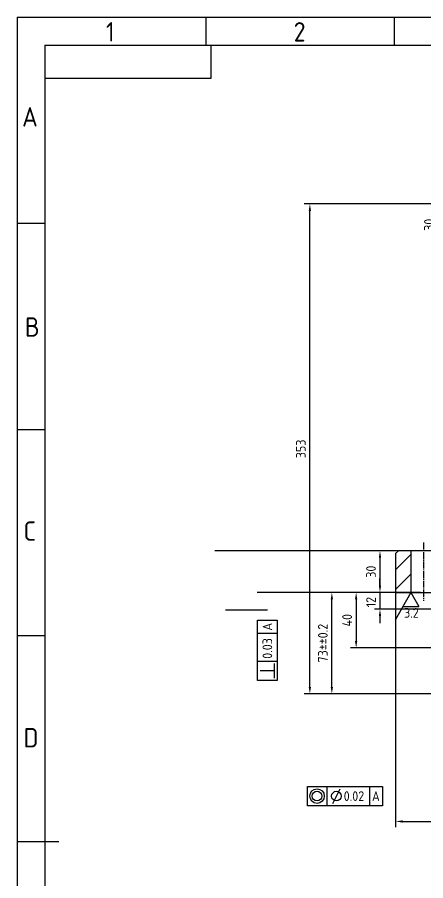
# Model space of a CAD drawing. Header units: millimetres. Extents: x 0 to 1682, y 0 to 1188.
# Drawn here: x 50 to 345, y 566 to 1188 of the extents above; entities that cross this region are included whole.
import ezdxf
from ezdxf.enums import TextEntityAlignment as Align

# ---------------------------------------------------------------- set-up
doc = ezdxf.new("R2010")
doc.units = ezdxf.units.MM
doc.linetypes.add('GEN7A', pattern=[6.875, 5, -0.625, 0.625, -0.625])
doc.layers.get('0').update_dxf_attribs({"linetype": 'CONTINUOUS'})
doc.layers.get('DEFPOINTS').update_dxf_attribs({"linetype": 'CONTINUOUS'})
for name, color, linetype in [('5', 3, 'CONTINUOUS'), ('6', 2, 'CONTINUOUS'), ('7A', 4, 'GEN7A'), ('8', 1, 'CONTINUOUS'), ('RAHM2', 1, 'CONTINUOUS'), ('RAHM3', 2, 'CONTINUOUS')]:
    doc.layers.add(name, color=color, linetype=linetype)
doc.styles.get("Standard").update_dxf_attribs({"font": 'ISOCP.SHX', "bigfont": 'hztxt.shx'})
doc.dimstyles.new('GEN-ISO', dxfattribs={"dimscale": 2, "dimtxt": 3.5, "dimasz": 2.5, "dimexe": 2, "dimexo": 1, "dimgap": 1.5, "dimtad": 1, "dimdsep": 46, "dimtxsty": 'Standard', "dimcen": 0, "dimclrd": 256, "dimclre": 256, "dimclrt": 2, "dimadec": 0, "dimazin": 0, "dimtp": 0.1, "dimtm": 0.1, "dimtfac": 0.71, "dimtdec": 3, "dimtmove": 0, "dimatfit": 3, "dimfxl": 1, "dimtzin": 0, "dimarcsym": 0})

# ---------------------------------------------------------------- blocks, each defined once
blk = doc.blocks.new('NQ-A1')
for p, q in [((35, 584), (35, 10)), ((35, 584), (831, 584)), ((95, 572), (95, 584)), ((35, 572), (95, 572)), ((25, 297), (40, 297))]:
    blk.add_line(p, q)
at = {"layer": 'RAHM2'}
for q in [(25, 0), (841, 594)]:
    blk.add_line((25, 594), q, dxfattribs=at)
at = {"layer": 'RAHM3'}
for p, q in [((93, 594), (93, 584)), ((161, 594), (161, 584)), ((25, 519.75), (35, 519.75)), ((25, 445.5), (35, 445.5)), ((25, 371.25), (35, 371.25))]:
    blk.add_line(p, q, dxfattribs=at)
for s, p in [('1', (57, 585.25)), ('2', (124.75, 585.25)), ('A', (26.75, 554.62)), ('B', (27.75, 478.88)), ('C', (27.25, 405.37)), ('D', (27.25, 330.88))]:
    blk.add_text(s, height=7).set_placement(p)
for tag, p in [('MAX', (841, 594)), ('RU', (831, 584)), ('INSERT', (831, 10))]:
    blk.add_attdef(tag, p, '', height=3.5)
blk = doc.blocks.new('*X11')
at = {"color": 0}
for p, q in [((323.1, 789.79), (334.1, 800.79)), ((323.1, 775.65), (334.1, 786.65))]:
    blk.add_line(p, q, dxfattribs=at)
blk = doc.blocks.new('*D34')
at = {"layer": '5', "lineweight": -2}
for p, q in [((496.1, 1053.45), (349.6, 1053.45)), ((353.6, 1048.45), (353.6, 1028.45)), ((468.1, 1023.45), (349.6, 1023.45))]:
    blk.add_line(p, q, dxfattribs=at)
at = {"layer": '5'}
for points in [[(352.77, 1048.45), (354.44, 1048.45), (353.6, 1053.45)], [(352.77, 1028.45), (354.44, 1028.45), (353.6, 1023.45)]]:
    blk.add_solid(points, dxfattribs=at)
at = {"layer": 'DEFPOINTS', "color": 0}
for p in [(498.1, 1053.45), (353.6, 1023.45), (470.1, 1023.45)]:
    blk.add_point(p, dxfattribs=at)
at = {"layer": '5', "color": 2, "insert": (347.1, 1038.45), "char_height": 7, "attachment_point": 5, "rotation": 90}
blk.add_mtext('30', dxfattribs=at)
blk = doc.blocks.new('*D38')
at = {"layer": '5', "lineweight": -2}
for p, q in [((341.1, 803.45), (307.79, 803.45)), ((311.79, 798.45), (311.79, 778.45)), ((341.1, 773.45), (307.79, 773.45))]:
    blk.add_line(p, q, dxfattribs=at)
at = {"layer": '5'}
for points in [[(310.96, 798.45), (312.62, 798.45), (311.79, 803.45)], [(310.96, 778.45), (312.62, 778.45), (311.79, 773.45)]]:
    blk.add_solid(points, dxfattribs=at)
at = {"layer": 'DEFPOINTS', "color": 0}
for p in [(343.1, 803.45), (311.79, 773.45), (343.1, 773.45)]:
    blk.add_point(p, dxfattribs=at)
at = {"layer": '5', "color": 2, "insert": (305.29, 788.45), "char_height": 7, "attachment_point": 5, "rotation": 90}
blk.add_mtext('30', dxfattribs=at)
blk = doc.blocks.new('*D39')
at = {"layer": '5', "lineweight": -2}
for p, q in [((311.79, 778.45), (311.79, 783.45)), ((341.1, 773.45), (307.79, 773.45)), ((311.79, 773.45), (311.79, 761.45)), ((385.1, 761.45), (307.79, 761.45)), ((311.79, 756.45), (311.79, 751.45))]:
    blk.add_line(p, q, dxfattribs=at)
at = {"layer": '5'}
for points in [[(310.96, 778.45), (312.62, 778.45), (311.79, 773.45)], [(310.96, 756.45), (312.62, 756.45), (311.79, 761.45)]]:
    blk.add_solid(points, dxfattribs=at)
at = {"layer": 'DEFPOINTS', "color": 0}
for p in [(343.1, 773.45), (311.79, 761.45), (387.1, 761.45)]:
    blk.add_point(p, dxfattribs=at)
at = {"layer": '5', "color": 2, "insert": (305.31, 766.53), "char_height": 7, "attachment_point": 5, "rotation": 90}
blk.add_mtext('12', dxfattribs=at)
blk = doc.blocks.new('*D40')
at = {"layer": '5', "lineweight": -2}
for p, q in [((341.1, 773.45), (290.58, 773.45)), ((294.58, 768.45), (294.58, 738.45)), ((381.1, 733.45), (290.58, 733.45))]:
    blk.add_line(p, q, dxfattribs=at)
at = {"layer": '5'}
for points in [[(293.74, 768.45), (295.41, 768.45), (294.58, 773.45)], [(293.74, 738.45), (295.41, 738.45), (294.58, 733.45)]]:
    blk.add_solid(points, dxfattribs=at)
at = {"layer": 'DEFPOINTS', "color": 0}
for p in [(343.1, 773.45), (294.58, 733.45), (383.1, 733.45)]:
    blk.add_point(p, dxfattribs=at)
at = {"layer": '5', "color": 2, "insert": (288.08, 753.45), "char_height": 7, "attachment_point": 5, "rotation": 90}
blk.add_mtext('40', dxfattribs=at)
blk = doc.blocks.new('*D42')
at = {"layer": '5', "lineweight": -2}
for p, q in [((341.1, 773.45), (273.07, 773.45)), ((277.07, 705.45), (277.07, 768.45)), ((496.1, 700.45), (273.07, 700.45))]:
    blk.add_line(p, q, dxfattribs=at)
at = {"layer": '5'}
for points in [[(276.23, 768.45), (277.9, 768.45), (277.07, 773.45)], [(276.23, 705.45), (277.9, 705.45), (277.07, 700.45)]]:
    blk.add_solid(points, dxfattribs=at)
at = {"layer": 'DEFPOINTS', "color": 0}
for p in [(277.07, 773.45), (343.1, 773.45), (498.1, 700.45)]:
    blk.add_point(p, dxfattribs=at)
at = {"layer": '5', "color": 2, "insert": (270.57, 736.95), "char_height": 7, "attachment_point": 5, "rotation": 90}
blk.add_mtext('73%%p{}{\\C2;%%p0.2}', dxfattribs=at)
blk = doc.blocks.new('*D43')
at = {"layer": '5', "lineweight": -2}
for p, q in [((496.1, 1053.45), (257.18, 1053.45)), ((261.18, 705.45), (261.18, 1048.45)), ((496.1, 700.45), (257.18, 700.45))]:
    blk.add_line(p, q, dxfattribs=at)
at = {"layer": '5'}
for points in [[(260.35, 1048.45), (262.01, 1048.45), (261.18, 1053.45)], [(260.35, 705.45), (262.01, 705.45), (261.18, 700.45)]]:
    blk.add_solid(points, dxfattribs=at)
at = {"layer": 'DEFPOINTS', "color": 0}
for p in [(261.18, 1053.45), (498.1, 1053.45), (498.1, 700.45)]:
    blk.add_point(p, dxfattribs=at)
at = {"layer": '5', "color": 2, "insert": (254.68, 876.95), "char_height": 7, "attachment_point": 5, "rotation": 90}
blk.add_mtext('353', dxfattribs=at)
blk = doc.blocks.new('GEFROG5')
at = {"color": 0}
for p, q in [((0, 0), (5.714286, 10)), ((2.857143, 5), (-2.857143, 5)), ((0, 0), (-2.857143, 5))]:
    blk.add_line(p, q, dxfattribs=at)
for tag, p in [('GEFROU2', (2.45, 9.8)), ('GEFROU1', (2.45, 5.6))]:
    blk.add_attdef(tag, text='', height=3.5, rotation=180, dxfattribs=at).set_placement(p, align=Align.TOP_LEFT)
at = {"color": 0, "flags": 9}
blk.add_attdef('GEFROU0', (0, 0), '', height=1, dxfattribs=at)
blk = doc.blocks.new('*U44', base_point=(230.61, 758.37))
at = {"color": 0}
for p, q in [((230.61, 751.37), (230.61, 765.37)), ((230.61, 765.37), (274.31, 765.37)), ((237.61, 753.12), (237.61, 763.62)), ((244.61, 765.37), (244.61, 751.37)), ((264.86, 765.37), (264.86, 751.37)), ((274.31, 765.37), (274.31, 751.37)), ((232.36, 753.12), (242.86, 753.12)), ((274.31, 751.37), (230.61, 751.37))]:
    blk.add_line(p, q, dxfattribs=at)
for s, p in [('0.03', (246.36, 758.37)), ('A', (266.61, 758.37))]:
    blk.add_text(s, height=7, dxfattribs=at).set_placement(p, align=Align.MIDDLE_LEFT)
blk = doc.blocks.new('*D58')
at = {"layer": '5', "lineweight": -2}
for p, q in [((673.1, 786), (673.1, 604.44)), ((323.1, 783.72), (323.1, 604.44)), ((328.1, 608.44), (668.1, 608.44))]:
    blk.add_line(p, q, dxfattribs=at)
at = {"layer": '5'}
for points in [[(328.1, 609.27), (328.1, 607.61), (323.1, 608.44)], [(668.1, 609.27), (668.1, 607.61), (673.1, 608.44)]]:
    blk.add_solid(points, dxfattribs=at)
at = {"layer": 'DEFPOINTS', "color": 0}
for p in [(323.1, 785.72), (673.1, 788), (673.1, 608.44)]:
    blk.add_point(p, dxfattribs=at)
at = {"layer": '5', "color": 2, "insert": (498.1, 614.94), "char_height": 7, "attachment_point": 5}
blk.add_mtext('%%c350', dxfattribs=at)
blk = doc.blocks.new('*U59', base_point=(313.68, 626.7))
at = {"color": 0}
for p, q in [((313.68, 619.7), (313.68, 633.7)), ((313.68, 633.7), (368.01, 633.7)), ((327.68, 633.7), (327.68, 619.7)), ((332.06, 621.45), (337.31, 631.95)), ((358.56, 633.7), (358.56, 619.7)), ((368.01, 633.7), (368.01, 619.7)), ((368.01, 619.7), (313.68, 619.7))]:
    blk.add_line(p, q, dxfattribs=at)
for centre, radius in [((320.68, 626.7), 5.25), ((320.68, 626.7), 3.5), ((334.68, 626.7), 3.5)]:
    blk.add_circle(centre, radius, dxfattribs=at)
for s, p in [('0.02', (339.93, 626.7)), ('A', (360.31, 626.7))]:
    blk.add_text(s, height=7, dxfattribs=at).set_placement(p, align=Align.MIDDLE_LEFT)

msp = doc.modelspace()

# ---------------------------------------------------------------- linework, layer by layer
for p, q in [((323.0999, 801.4475), (325.0999, 803.4475)), ((460.6833, 803.4475), (325.0999, 803.4475)), ((334.0999, 803.4475), (334.0999, 773.4475)), ((323.0999, 801.4475), (323.0999, 773.4475)), ((323.0999, 773.4475), (387.0999, 773.4475))]:
    msp.add_line(p, q)
at = {"layer": '5'}
for p, q in [((308.7783, 803.3953), (192.5635, 803.3953)), ((275.2341, 773.3434), (223.0683, 773.3434)), ((200.2021, 760.905), (230.6181, 760.905))]:
    msp.add_line(p, q, dxfattribs=at)
for points in [[(200.1833, 803.3369, 0, 1.6734, 0), (200.1833, 798.3369, 0, 0, 0), (200.1833, 683.6997, 0, 0, 0), (294.5154, 683.6997, 0, 0, 0)], [(230.6102, 773.2365, 0, 1.6734, 0), (230.6102, 768.2365, 0, 0, 0), (230.6102, 753.6125, 0, 0, 0)], [(294.5154, 700.5156, 0, 1.6734, 0), (294.5154, 695.5156, 0, 0, 0), (294.5154, 683.6997, 0, 0, 0)], [(377.9455, 626.699, 0, 1.6734, 0), (372.9455, 626.699, 0, 0, 0), (313.6833, 626.699, 0, 0, 0)]]:
    msp.add_lwpolyline(points, format="xyseb", dxfattribs=at)
at = {"layer": '7A'}
msp.add_line((343.0999, 809.4475), (343.0999, 767.4475), dxfattribs=at)

# ---------------------------------------------------------------- block references
at = {"xscale": 2, "yscale": 2, "zscale": 2}
msp.add_blockref('NQ-A1', (0, 0), dxfattribs=at)
at = {"layer": '6', "linetype": 'Continuous', "xscale": 2, "yscale": 2, "zscale": 2, "rotation": 180}
msp.add_blockref('GEFROG5', (334.0999, 773.4475), dxfattribs=at).add_auto_attribs({'GEFROU1': '3.2'})
at = {"layer": '6', "rotation": 89.99776274847619}
msp.add_blockref('*U44', (230.496, 709.9171), dxfattribs=at)
at = {"layer": '6'}
msp.add_blockref('*U59', (259.3574, 626.699), dxfattribs=at)
at = {"layer": '8'}
msp.add_blockref('*X11', (0, 0), dxfattribs=at)

# ---------------------------------------------------------------- dimensions: what is measured, and where the dimension line sits
at = {"layer": '5'}
for base, p1, p2, override, picture, middle in [((261.1811, 1053.4475), (498.0999, 700.4475), (498.0999, 1053.4475), {"dimtp": 0.2, "dimtm": 0.2, "dimtdec": 1}, '*D43', (254.6811, 876.9475)), ((353.6049, 1023.4475), (498.0999, 1053.4475), (470.0999, 1023.4475), {"dimtp": 0, "dimtm": 0.016}, '*D34', (347.1049, 1038.4475))]:
    dim = msp.add_linear_dim(base=base, p1=p1, p2=p2, angle=90, dimstyle='GEN-ISO', override=override, dxfattribs=at)
    dim.commit()
    dim.dimension.update_dxf_attribs({"geometry": picture, "text_midpoint": middle})
for base, p1, p2, picture, middle in [((311.7887, 773.4475), (343.0999, 803.4475), (343.0999, 773.4475), '*D38', (305.2887, 788.4475)), ((294.5777, 733.4475), (343.0999, 773.4475), (383.0999, 733.4475), '*D40', (288.0777, 753.4475))]:
    dim = msp.add_linear_dim(base=base, p1=p1, p2=p2, angle=90, dimstyle='GEN-ISO', dxfattribs=at)
    dim.commit()
    dim.dimension.update_dxf_attribs({"geometry": picture, "text_midpoint": middle})
dim = msp.add_linear_dim(base=(673.0999, 608.4403), p1=(323.0999, 785.7243), p2=(673.0999, 788.0007), text='%%c<>', dimstyle='GEN-ISO', override={"dimtp": 0, "dimtm": 0.036}, dxfattribs=at)
dim.commit()
dim.dimension.update_dxf_attribs({"geometry": '*D58', "text_midpoint": (498.0999, 614.9403)})
dim = msp.add_linear_dim(base=(311.7887, 761.4475), p1=(343.0999, 773.4475), p2=(387.0999, 761.4475), angle=90, dimstyle='GEN-ISO', override={"dimtmove": 2}, dxfattribs=at)
dim.commit()
dim.dimension.update_dxf_attribs({"geometry": '*D39', "text_midpoint": (305.3131, 766.5295), "dimtype": 160})
dim = msp.add_linear_dim(base=(277.0678, 773.4475), p1=(498.0999, 700.4475), p2=(343.0999, 773.4475), angle=90, text='<>%%p{}{\\C2;%%p0.2}', dimstyle='GEN-ISO', override={"dimtp": 0.2, "dimtm": 0.2, "dimtdec": 1}, dxfattribs=at)
dim.commit()
dim.dimension.update_dxf_attribs({"geometry": '*D42', "text_midpoint": (270.5671, 736.9475)})

doc.saveas('drawing.dxf')
